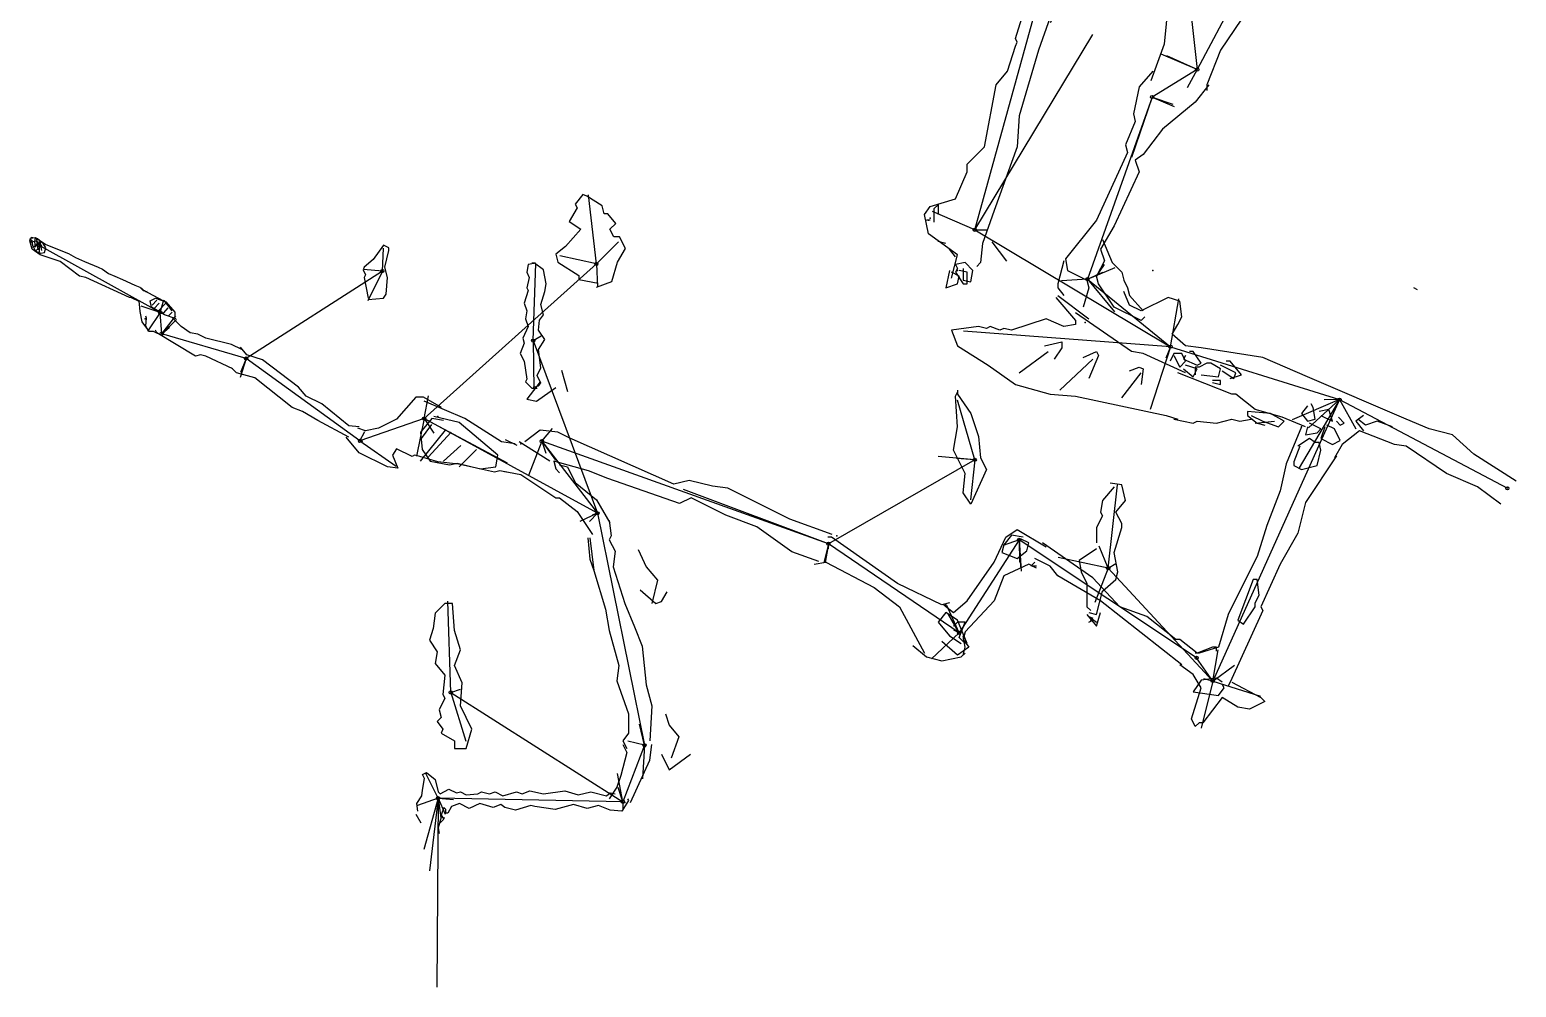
# Model space of a CAD drawing. Extents: x -5 to 137, y -138 to 9.
# Drawn here: x 44.5 to 136.7, y -138.3 to -78.9 of the extents above; entities that cross this region are included whole.
import ezdxf

# ---------------------------------------------------------------- set-up
doc = ezdxf.new("R2010")
doc.units = 0

msp = doc.modelspace()

# ---------------------------------------------------------------- linework, layer by layer
at = {"layer": 'Shots', "color": 1}
for p, q in [((116.23, -75.304), (116.902, -81.33)), ((116.902, -81.33), (114.104, -83.036)), ((114.104, -83.036), (110.092, -94.344)), ((52.556, -96.404), (44.98, -92.218)), ((110.092, -94.344), (115.248, -98.536)), ((52.65, -97.728), (52.556, -96.404)), ((57.886, -99.27), (52.65, -97.728)), ((115.248, -98.536), (125.738, -101.824)), ((64.95, -104.386), (57.886, -99.27)), ((125.738, -101.824), (117.862, -119.292)), ((125.738, -101.824), (136.148, -107.328)), ((68.934, -103.004), (64.95, -104.386)), ((79.684, -108.88), (68.934, -103.004)), ((76.23, -104.404), (79.684, -108.88)), ((94.014, -110.772), (76.23, -104.404)), ((79.684, -108.88), (82.608, -123.28)), ((105.858, -110.532), (102.136, -116.298)), ((116.866, -117.854), (105.858, -110.532)), ((102.136, -116.298), (94.014, -110.772)), ((117.862, -119.292), (116.866, -117.854)), ((82.608, -123.28), (81.266, -126.788)), ((81.266, -126.788), (69.8, -126.568))]:
    msp.add_line(p, q, dxfattribs=at)
for centre in [(116.902, -81.33), (114.104, -83.036), (103.1, -91.28), (44.98, -92.218), (66.34, -93.84), (79.62, -93.4), (110.092, -94.344), (52.556, -96.404), (52.65, -97.728), (75.7, -98.16), (115.248, -98.536), (57.886, -99.27), (125.738, -101.824), (68.934, -103.004), (64.95, -104.386), (76.23, -104.404), (103.1, -105.56), (136.148, -107.328), (79.684, -108.88), (94.014, -110.772), (105.858, -110.532), (111.38, -112.28), (102.136, -116.298), (116.866, -117.854), (70.58, -120), (117.862, -119.292), (82.608, -123.28), (69.8, -126.568), (81.266, -126.788)]:
    msp.add_circle(centre, 0.1, dxfattribs=at)
at = {"layer": 'Sketch', "color": 255}
for p, q in [((131.18, -54.44), (116.902, -81.33)), ((103.1, -91.28), (115.248, -98.536)), ((66.34, -93.84), (57.886, -99.27)), ((79.62, -93.4), (68.934, -103.004)), ((75.7, -98.16), (79.684, -108.88)), ((103.1, -105.56), (94.014, -110.772)), ((111.38, -112.28), (117.862, -119.292)), ((70.58, -120), (81.266, -126.788))]:
    msp.add_line(p, q, dxfattribs=at)
at = {"layer": 'Sketch', "color": 0}
for points in [[(101.66, -94.28), (102.02, -92.84), (100.22, -91.52), (99.98, -90.32), (100.34, -89.84), (101.9, -89.36), (102.62, -87.68), (102.62, -87.2), (103.7, -86.12), (104.42, -82.28), (105.14, -81.44), (105.62, -79.88), (105.74, -79.64), (105.62, -79.4), (106.22, -77.48), (106.94, -77.12), (107.9, -77), (108.26, -77.6), (107.78, -78.44)], [(115.1, -77.24), (114.86, -79.76), (114.02, -82.04)], [(108.26, -77.84), (107.78, -78.08), (107.06, -80.12), (105.86, -84.2), (105.74, -86.12), (104.3, -90.08), (103.58, -92.12), (103.46, -93.32), (103.22, -93.56)], [(119.9, -78.2), (119.66, -78.2), (118.34, -80.12), (117.5, -82.28), (117.5, -82.64)], [(114.14, -81.44), (113.3, -82.4), (112.94, -84.08), (113.06, -84.56), (112.46, -86), (112.58, -86.48), (110.66, -90.68), (108.74, -93.08), (108.86, -93.8), (110.06, -94.4), (110.18, -94.88), (109.82, -96.08)], [(117.62, -82.28), (116.78, -83.36), (114.74, -85.04), (113.54, -86.6), (113.06, -86.96), (113.3, -87.68), (111.74, -91.04), (110.9, -92.48), (111.14, -93.2), (110.66, -94.16)], [(79.62, -94.84), (80.58, -94.48), (80.94, -93.28), (81.42, -92.44), (81.06, -91.72), (80.7, -91.72), (80.46, -91.24), (80.82, -90.88), (80.34, -90.28), (80.1, -90.28), (79.98, -89.8), (79.02, -89.2), (78.78, -89.08), (78.3, -89.68), (78.42, -89.92), (77.94, -90.76), (78.66, -91.24), (77.7, -92.32), (77.1, -92.8), (77.22, -93.28), (78.54, -94.12), (78.54, -94.36), (79.74, -94.6)], [(100.58, -90.8), (100.58, -89.96), (100.82, -89.72), (100.82, -90.32)], [(100.34, -90.68), (100.1, -90.68)], [(51.3, -95.76), (50.74, -95.48), (50.66, -95.48), (47.94, -94.24), (47.54, -94.16), (46.34, -93.24), (45.1, -92.84), (44.62, -92.48), (44.46, -91.96), (44.5, -91.8), (44.82, -91.76), (45.46, -92.2), (46.86, -92.76), (47.3, -93), (47.86, -93.24), (48.7, -93.6), (48.98, -93.72), (49.34, -94), (49.74, -94.16), (50.22, -94.36), (50.98, -94.72), (51.3, -94.84), (51.5, -95.04), (51.58, -95.04), (51.66, -95.12), (51.74, -95.08)], [(101.3, -92.12), (100.82, -92)], [(105.08, -93.22), (104.18, -92.02)], [(111.02, -91.88), (111.62, -93.32), (112.22, -93.92), (112.34, -94.4), (112.58, -94.88), (112.7, -95.36), (113.54, -96.32)], [(65.46, -95.6), (66.42, -95.52), (66.58, -95.28), (66.66, -94.24), (66.5, -93.6), (66.74, -92.56), (66.74, -92.4), (66.42, -92.24), (65.78, -93.12), (65.22, -93.6), (65.14, -93.76), (65.3, -94.08), (65.22, -94.24), (65.46, -95.52)], [(101.9, -92.96), (101.54, -92.48)], [(75.86, -93.36), (75.38, -93.44), (75.3, -93.92), (75.46, -94.24), (75.3, -94.88), (75.38, -95.04), (75.14, -95.84), (75.3, -96.32), (75.22, -96.8), (75.38, -97.28), (75.06, -98), (75.14, -98.32), (74.9, -98.96), (75.14, -99.44), (75.3, -100.56), (75.22, -100.72), (75.62, -101.12), (75.94, -101.12)], [(75.7, -101.04), (76.02, -100.96), (76.18, -100.8), (75.94, -100.32), (76.18, -99.84), (76.02, -98.72), (76.42, -98.08), (76.02, -97.52), (76.1, -96.88), (76.34, -96.56), (76.18, -95.92), (76.42, -95.12), (76.5, -94.64), (76.34, -93.76), (75.78, -93.36), (75.62, -93.36)], [(108.62, -93.2), (108.26, -94.64), (108.26, -94.88), (108.62, -95.36)], [(113.66, -96.68), (113.42, -96.92), (111.74, -96.08), (110.78, -94.64), (110.66, -94.16), (111.14, -93.44)], [(53.3, -96.32), (52.82, -95.68), (52.74, -95.68), (51.54, -95.04), (51.38, -94.88)], [(51.22, -95.68), (51.3, -96.36), (51.42, -97), (51.82, -97.56)], [(108.14, -95.48), (109.34, -96.92), (109.34, -97.16), (108.62, -97.28), (107.54, -96.8), (105.38, -97.52), (104.9, -97.4), (104.66, -97.52), (104.06, -97.28), (103.82, -97.4), (103.34, -97.28), (101.66, -97.52), (102.02, -98.48), (103.94, -99.68), (105.62, -100.88), (107.78, -101.48), (109.34, -101.6), (114.98, -102.8), (115.7, -103.04)], [(108.26, -95.36), (110.18, -96.8)], [(136.7, -106.88), (134.06, -105.2), (132.74, -104), (131.3, -103.64), (129.86, -103.04), (123.74, -100.4), (120.98, -99.2), (117.14, -98.6), (116.18, -98.48), (115.34, -97.76), (115.7, -97.16), (115.94, -96.68), (115.82, -95.72), (115.1, -95.48), (113.42, -96.32), (112.7, -95.96), (112.34, -95.12)], [(52.38, -97.72), (52.14, -97.6), (51.82, -97.6), (51.66, -97.24), (51.7, -96.76), (51.66, -96.64)], [(57.62, -98.72), (56.98, -98.4), (55.38, -98), (54.9, -97.76), (54.42, -97.68), (53.86, -97.28), (53.3, -96.72)], [(116.18, -100.16), (113.54, -98.96), (112.82, -98.84), (109.34, -96.44)], [(57.06, -99.92), (55.38, -99.12), (55.06, -99.04), (54.74, -99.12), (52.34, -97.68), (52.26, -97.52)], [(64.9, -103.52), (64.26, -103.44), (62.58, -102.08), (61.62, -101.6), (61.14, -101.04), (58.9, -99.36), (57.94, -99.04), (57.54, -98.56)], [(107.42, -98.48), (108.5, -98.24), (108.5, -98.6), (108.02, -99.32)], [(105.86, -100.16), (107.66, -98.84)], [(108.38, -101.24), (110.42, -99.32)], [(109.82, -99.2), (110.66, -98.84), (110.78, -99.08), (110.18, -100.52)], [(64.26, -104.16), (62.34, -103.12), (61.38, -102.56), (60.74, -102.32), (58.42, -100.48), (57.3, -100.16), (56.98, -99.84)], [(77.46, -100), (77.82, -101.32)], [(112.22, -101.72), (113.42, -100.16)], [(112.7, -100.04), (113.3, -99.8), (113.54, -99.92), (113.42, -100.88)], [(123.62, -103.52), (122.18, -102.92), (120.5, -102.44), (119.3, -101.48), (119.06, -101.48), (115.7, -100.16)], [(76.14, -100.72), (75.3, -101.8), (75.9, -101.92), (77.1, -101.08)], [(102.02, -101.24), (102.02, -101.48), (102.86, -102.68), (103.34, -104.12), (103.46, -105.44), (103.82, -106.16), (102.86, -108.32), (102.38, -107.6), (102.5, -106.4), (101.78, -104.96), (102.02, -103.52), (101.9, -101.6), (102.02, -101.36)], [(70.02, -102.32), (68.9, -101.68), (68.42, -101.68), (67.22, -103.04), (66.1, -103.6), (65.3, -103.76), (64.82, -103.6)], [(74.58, -104.56), (73.74, -104.44), (71.46, -103), (68.94, -101.92)], [(115.46, -103.04), (116.66, -103.28), (116.9, -103.16), (118.1, -103.28), (119.06, -103.04), (119.54, -103.16), (120.26, -103.04)], [(120.5, -103.28), (121.7, -103.16)], [(74.02, -106.32), (73.62, -106.24), (73.3, -106.32), (71.06, -105.84), (69.78, -105.68), (68.66, -105.36), (68.34, -105.28), (68.18, -105.36), (67.22, -104.88), (66.98, -105.28), (67.3, -106.08), (66.66, -106), (64.9, -105.12), (64.1, -104.16)], [(94.26, -110.2), (91.62, -109.24), (87.78, -107.32), (86.82, -107.2), (85.38, -106.84), (84.42, -107.08), (77.94, -104.2), (77.22, -103.84), (76.14, -103.72), (75.18, -104.44)], [(123.38, -103.52), (122.42, -105.8), (122.06, -107.48), (121.22, -109.64), (120.62, -111.56), (119.66, -113.48), (118.82, -115.16), (118.22, -117.2), (117.02, -117.56), (116.78, -117.56)], [(135.74, -108.32), (134.3, -107.24), (132.38, -106.4), (129.86, -104.72), (129.14, -104.6), (126.98, -103.76), (125.9, -104.6), (125.42, -105.44)], [(74.7, -104.68), (73.98, -104.32)], [(76.74, -105.64), (74.82, -104.44)], [(93.42, -111.88), (91.74, -111.28), (89.58, -109.72), (87.66, -109), (85.5, -107.92), (84.78, -108.28), (80.34, -106.72), (79.14, -106.24), (76.98, -105.64), (77.1, -106.12), (77.34, -106.36)], [(77.34, -105.88), (77.82, -106), (78.3, -106.96), (79.62, -108.04), (80.46, -109.48)], [(125.54, -105.32), (123.62, -108.2), (123.14, -110.12), (122.06, -112.04), (120.86, -114.68), (120.98, -114.92), (118.94, -119.36), (118.82, -119.6)], [(73.74, -106.24), (74.94, -106.48), (77.1, -107.92), (77.34, -107.92), (78.42, -108.76), (79.38, -110.2)], [(110.66, -115.16), (111.02, -113.72), (111.86, -113), (111.98, -112.52), (111.74, -111.32), (112.22, -109.76), (112.22, -109.52), (111.86, -108.8), (112.46, -108.08), (112.22, -107.12), (111.5, -107)], [(111.74, -107.24), (111.02, -108.08), (110.9, -108.8), (111.02, -109.04), (110.66, -109.76), (110.66, -110.72)], [(80.42, -109.32), (80.54, -110.28), (80.42, -110.52), (80.78, -111.24), (80.66, -112.2), (81.38, -114.48), (81.98, -115.92), (82.46, -117.12), (82.7, -119.52), (83.06, -120.84), (82.94, -123)], [(79.1, -110.4), (79.22, -111.72), (79.46, -112.44)], [(79.22, -110.4), (79.46, -112.44), (80.18, -114.84), (80.42, -116.16), (81.02, -118.32), (80.9, -119.28), (81.62, -121.32), (81.62, -122.52), (81.26, -123), (81.5, -123.48)], [(101.54, -114.44), (101.06, -114.56), (98.3, -113.24), (94.22, -110.36), (93.98, -110.36)], [(101.18, -114.56), (101.78, -115.04), (102.62, -114.32), (104.3, -111.92), (105.02, -110.36), (105.74, -109.88), (107.54, -110.96)], [(118.1, -117.44), (118.1, -117.2), (117.86, -117.2), (116.9, -117.56), (115.82, -116.72), (115.58, -116.72), (113.78, -115.28), (112.1, -114.68), (110.42, -112.88), (107.3, -110.72)], [(110.66, -111.08), (109.58, -111.8), (109.7, -112.52), (110.06, -113.24), (110.06, -114.68), (110.3, -114.92)], [(93.14, -112.04), (93.86, -111.92), (96.86, -113.48), (98.42, -114.68), (99.98, -117.56)], [(106.94, -112.28), (106.46, -112.04), (104.9, -112.76), (104.3, -114.32), (102.5, -116.24), (102.38, -116.72), (102.74, -117.2), (102.02, -117.68), (101.06, -116.84)], [(106.82, -111.92), (106.58, -112.16)], [(106.94, -112.16), (106.94, -112.16), (106.7, -112.16)], [(115.94, -118.28), (110.9, -114.32), (108.26, -112.76), (107.78, -112.16), (106.82, -111.68)], [(70.22, -114.48), (69.62, -115.08), (69.5, -116.04), (69.26, -116.76), (69.74, -117.48), (69.62, -118.2), (70.22, -118.92), (70.1, -120.12), (70.22, -120.36), (69.86, -121.08), (69.98, -121.56), (69.74, -121.8), (70.1, -122.28), (69.98, -122.52), (70.82, -123), (70.82, -123.48), (71.54, -123.48), (71.9, -122.28), (71.18, -120.84), (71.3, -119.4), (70.82, -118.32), (71.18, -117.36), (70.82, -116.16), (70.7, -114.48), (70.22, -114.48)], [(99.26, -117.08), (100.1, -117.8), (101.06, -118.04), (102.26, -117.8), (102.5, -117.56)], [(102.38, -117.68), (102.5, -117.2), (102.38, -116.48)], [(119.06, -119.36), (120.86, -120.32), (121.1, -120.56), (120.14, -121.04), (119.42, -120.92), (118.46, -120.32), (117.26, -121.88), (117.02, -121.88), (116.78, -122.12), (116.54, -121.64), (117.14, -119.72), (116.66, -118.88), (115.82, -118.28)], [(81.26, -123.24), (81.5, -123.72), (81.14, -125.16), (80.9, -125.88), (80.42, -126.6)], [(81.74, -126.84), (82.94, -124.2), (83.06, -123.24)], [(68.54, -127.38), (68.48, -126.9), (68.78, -126.42), (68.84, -126.06), (68.96, -125.34), (68.84, -125.1), (69.08, -124.98), (69.62, -125.4), (69.8, -126.18), (69.92, -126.3), (70.46, -126), (70.94, -126.24), (71.18, -126.18), (71.54, -126.36), (72.26, -126.3), (72.5, -126.18), (72.98, -126.3), (73.34, -126.18), (73.82, -126.42), (74.66, -126.18), (75.02, -126.3), (75.5, -126.12), (76.34, -126.3), (77.66, -126.12), (78.5, -126.36), (79.28, -126.18), (80.24, -126.42), (80.48, -126.24), (80.78, -126.3)], [(81.56, -126.6), (81.62, -126.72), (81.2, -127.38), (80.48, -127.32), (79.76, -127.02), (79.04, -127.2), (78.2, -126.96), (77.06, -127.26), (75.8, -127.08), (75.56, -127.02), (74.6, -127.32), (73.94, -127.14), (73.7, -126.96), (73.22, -127.14), (72.38, -126.9), (71.72, -127.2), (71.12, -126.9), (70.64, -127.08), (70.4, -127.5), (70.28, -127.5), (70.28, -127.26), (70.16, -127.14), (69.98, -127.62), (70.16, -127.86), (69.92, -128.1)], [(68.42, -127.56), (68.72, -128.1)], [(70.22, -127.8), (69.98, -127.74), (69.8, -128.4), (69.86, -128.76)]]:
    msp.add_lwpolyline(points, dxfattribs=at)
at = {"layer": 'Sketch', "color": 5}
for points in [[(44.62, -92.2), (44.82, -92.6), (45.14, -92.72), (45.38, -92.68), (45.46, -92.4), (45.3, -92.12), (44.94, -91.84), (44.54, -91.76), (44.5, -91.84), (44.54, -91.96), (44.5, -92.04)], [(44.54, -92.04), (44.82, -91.96), (44.98, -92.04)], [(44.66, -92.28), (44.62, -91.92)], [(44.82, -92.36), (44.78, -92), (44.82, -91.8)], [(44.98, -92.52), (44.9, -91.84)], [(45.06, -92.64), (45.06, -92)], [(45.22, -92.56), (45.1, -91.96)], [(44.62, -92.36), (44.94, -92.24)], [(44.82, -92.6), (45.22, -92.24)], [(130.58, -95), (130.34, -94.88)], [(53.54, -96.8), (52.82, -96.56), (52.02, -96.08), (51.94, -95.68), (52.26, -95.52), (52.9, -95.76), (53.46, -96.4), (53.46, -96.72)], [(52.06, -95.96), (52.34, -95.64)], [(52.18, -96.16), (52.5, -95.84)], [(52.46, -96.32), (52.9, -95.84)], [(52.7, -96.44), (52.78, -96.44), (53.06, -96.12)], [(53.1, -96.6), (53.3, -96.4)], [(70.14, -103.12), (69.42, -103), (68.7, -103.84), (68.82, -104.92), (69.3, -105.64), (70.5, -105.88), (70.98, -105.76), (72.42, -106.12), (73.38, -106), (73.5, -105.28), (71.1, -103.24), (69.54, -102.88)], [(127.22, -102.8), (126.74, -103.16), (127.22, -103.76)], [(129.02, -103.52), (128.06, -103.16), (127.34, -103.4), (126.86, -103.04)], [(68.7, -104.32), (69.42, -103.36)], [(68.7, -105.64), (70.26, -103.72)], [(69.18, -105.4), (70.62, -103.84)], [(70.14, -105.64), (71.22, -104.68)], [(71.1, -106), (72.18, -104.92)], [(106.1, -110.36), (105.38, -110.24), (104.9, -110.84), (104.78, -111.32), (105.74, -111.68), (106.34, -111.2), (106.46, -110.72), (105.98, -110.48)], [(82.22, -111.12), (82.7, -112.2), (83.42, -113.04), (83.06, -114.48)], [(120.38, -113), (119.42, -115.52), (119.78, -115.76), (120.5, -114.68), (120.5, -114.44), (120.74, -113.96), (120.62, -113), (120.38, -113)], [(82.34, -113.64), (83.3, -114.48), (83.66, -114.36), (84.02, -113.76)], [(102.62, -116.96), (102.02, -115.52), (101.3, -115.04), (100.82, -115.64), (101.54, -116.48), (102.26, -116.96)], [(110.06, -115.16), (110.66, -115.88), (110.9, -115.04)], [(110.18, -115.04), (110.66, -115.16)], [(110.18, -115.28), (110.42, -115.4)], [(110.18, -115.28), (110.66, -115.64)], [(102.5, -116.96), (102.14, -116.6), (102.5, -115.64), (102.02, -115.64), (101.78, -115.88)], [(110.18, -115.64), (110.42, -115.52)], [(118.46, -119.36), (118.1, -119.12), (117.14, -119.24), (116.66, -119.96), (118.22, -120.2), (118.58, -119.72), (118.46, -119.48)], [(83.9, -121.32), (84.14, -122.04), (84.74, -122.76), (84.26, -124.08)], [(83.66, -123.84), (84.14, -124.8), (85.46, -123.84)]]:
    msp.add_lwpolyline(points, dxfattribs=at)
at = {"layer": 'Sketch', "color": 32}
for points in [[(101.54, -93.8), (101.3, -94.88), (102.02, -94.64), (102.14, -94.16), (101.66, -93.92)], [(102.38, -93.68), (102.38, -94.4), (102.86, -94.52), (102.98, -93.8), (102.5, -93.32), (101.9, -93.44), (102.02, -93.68)], [(102.02, -93.68), (101.9, -93.92), (102.38, -94.64), (102.62, -94.64), (102.62, -93.92), (102.14, -93.8)], [(115.46, -99.08), (115.82, -99.8), (116.18, -99.44), (115.94, -98.96), (115.46, -98.96), (115.22, -99.44)], [(116.18, -99.08), (116.06, -99.32), (116.9, -99.68), (117.14, -99.56), (116.66, -98.84), (116.42, -98.84)], [(117.14, -100.28), (118.22, -100.4), (118.34, -99.92), (117.74, -99.56), (117.5, -99.56), (117.02, -99.8), (116.78, -99.8), (116.78, -100.28)], [(118.94, -100.52), (119.66, -100.28), (118.94, -99.44), (118.7, -99.44)], [(116.06, -99.92), (116.66, -100.4), (116.9, -99.92), (116.18, -99.68)], [(118.46, -100.04), (119.18, -100.52), (119.3, -100.16), (118.34, -99.68)], [(117.86, -100.76), (118.34, -100.88), (118.34, -100.64), (117.86, -100.64)], [(123.74, -102.2), (123.38, -102.68), (123.74, -103.16), (124.22, -103.04), (124.1, -102.32), (123.98, -102.08)], [(120.26, -102.8), (120.98, -103.16), (121.94, -103.52), (122.3, -103.16), (121.46, -102.68), (120.02, -102.56), (120.02, -102.8), (120.62, -103.28), (121.1, -103.4)], [(123.74, -103.52), (123.62, -104), (124.34, -103.88), (124.58, -103.64), (123.86, -103.28)], [(124.58, -102.8), (125.3, -103.16), (125.06, -102.44), (124.46, -102.56)], [(125.54, -103.16), (125.78, -103.4), (126.02, -103.28), (125.66, -102.92)], [(124.82, -103.52), (124.58, -104.24), (125.3, -104.6), (125.78, -104.36), (125.42, -103.64), (124.94, -103.4)], [(123.26, -104.72), (122.9, -105.68), (122.9, -105.92), (123.38, -106.16), (124.34, -105.92), (124.58, -104.96), (124.46, -104.48), (124.22, -104.48), (123.86, -104.24), (123.14, -104.72)]]:
    msp.add_lwpolyline(points, dxfattribs=at)
at = {"layer": 'Sketch', "color": 0}
for p in [(100.22, -90.68), (100.22, -90.68), (100.22, -90.68), (100.22, -90.68), (100.22, -90.68), (100.34, -90.56), (102.02, -93.8), (114.14, -93.8), (51.62, -96.8), (109.94, -97.04), (123.38, -103.52), (74.94, -104.56), (94.54, -110.28), (106.7, -112.16), (101.3, -114.56), (81.38, -126.84)]:
    msp.add_point(p, dxfattribs=at)
at = {"layer": 'Sketch', "color": 5}
for p in [(69.78, -102.88), (79.54, -108.72), (110.3, -115.52), (110.42, -115.52)]:
    msp.add_point(p, dxfattribs=at)
at = {"layer": 'XSect', "color": 1}
for p, q in [((103.1, -91.28), (106.926, -77.432)), ((103.1, -91.28), (110.436, -79.156)), ((116.902, -81.33), (114.676, -80.382)), ((116.902, -81.33), (115.012, -80.484)), ((116.902, -81.33), (116.274, -82.462)), ((114.104, -83.036), (112.832, -86.798)), ((114.104, -83.036), (115.39, -83.484)), ((114.104, -83.036), (115.474, -83.62)), ((79.62, -93.4), (79.126, -89.118)), ((103.1, -91.28), (100.474, -90.148)), ((103.1, -91.28), (103.83, -91.288)), ((79.62, -93.4), (81.002, -92.022)), ((66.34, -93.84), (66.41, -92.412)), ((79.62, -93.4), (77.346, -92.894)), ((66.34, -93.84), (65.164, -93.752)), ((66.34, -93.84), (65.43, -95.692)), ((75.7, -98.16), (75.874, -93.376)), ((79.62, -93.4), (79.69, -94.842)), ((110.092, -94.344), (111.806, -93.612)), ((110.092, -94.344), (111.05, -93.91)), ((110.092, -94.344), (108.488, -94.444)), ((110.092, -94.344), (111.766, -96.38)), ((52.556, -96.404), (52.774, -95.636)), ((115.248, -98.536), (115.764, -95.574)), ((52.556, -96.404), (51.378, -96.018)), ((52.556, -96.404), (51.822, -97.486)), ((52.556, -96.404), (52.46, -96.41)), ((52.556, -96.404), (52.508, -96.414)), ((52.65, -97.728), (53.518, -96.618)), ((52.65, -97.728), (53.558, -96.844)), ((52.65, -97.728), (53.134, -97.318)), ((115.248, -98.536), (102.396, -97.572)), ((75.7, -98.16), (76.196, -97.872)), ((75.7, -98.16), (75.748, -101.18)), ((115.248, -98.536), (113.984, -102.434)), ((115.248, -98.536), (114.96, -99.244)), ((57.886, -99.27), (57.524, -100.458)), ((57.886, -99.27), (57.534, -100.14)), ((57.886, -99.27), (57.992, -99.26)), ((68.934, -103.004), (69.214, -101.582)), ((103.1, -105.56), (102.038, -101.856)), ((125.738, -101.824), (122.788, -103.076)), ((125.738, -101.824), (123.222, -106.06)), ((125.738, -101.824), (123.818, -103.572)), ((125.738, -101.824), (124.79, -101.836)), ((125.738, -101.824), (126.746, -103.646)), ((68.934, -103.004), (68.452, -105.332)), ((68.934, -103.004), (74.086, -105.754)), ((68.934, -103.004), (69.532, -103.896)), ((64.95, -104.386), (65.246, -103.806)), ((76.23, -104.404), (76.896, -103.608)), ((64.95, -104.386), (65.04, -104.336)), ((64.95, -104.386), (65.126, -104.404)), ((64.95, -104.386), (67.204, -105.962)), ((76.23, -104.404), (75.4, -106.542)), ((76.23, -104.404), (77.078, -105.578)), ((76.23, -104.404), (76.474, -105.14)), ((103.1, -105.56), (100.82, -105.362)), ((103.1, -105.56), (101.96, -105.488)), ((103.1, -105.56), (102.84, -108.048)), ((94.014, -110.772), (85.018, -107.398)), ((111.38, -112.28), (111.946, -107.108)), ((79.684, -108.88), (78.59, -109.394)), ((79.684, -108.88), (79.184, -109.39)), ((79.684, -108.88), (79.36, -108.99)), ((105.858, -110.532), (104.856, -110.874)), ((105.858, -110.532), (105.976, -112.468)), ((105.858, -110.532), (105.94, -112.2)), ((105.858, -110.532), (105.882, -111.924)), ((94.014, -110.772), (93.736, -111.962)), ((94.014, -110.772), (93.826, -111.932)), ((94.014, -110.772), (93.996, -111.076)), ((111.38, -112.28), (110.818, -110.918)), ((111.38, -112.28), (108.282, -111.616)), ((111.38, -112.28), (110.56, -114.418)), ((111.38, -112.28), (111.862, -111.998)), ((70.58, -120), (70.396, -114.338)), ((102.136, -116.298), (101.362, -114.606)), ((102.136, -116.298), (101.446, -115.128)), ((102.136, -116.298), (101.8, -116.138)), ((102.136, -116.298), (100.416, -117.914)), ((117.862, -119.292), (118.212, -117.352)), ((117.862, -119.292), (119.206, -118.314)), ((70.58, -120), (71.182, -119.792)), ((117.862, -119.292), (117.156, -122.214)), ((117.862, -119.292), (117.304, -119.152)), ((117.862, -119.292), (120.836, -120.232)), ((70.58, -120), (71.514, -123.036)), ((82.608, -123.28), (82.294, -121.98)), ((82.608, -123.28), (81.566, -123.032)), ((82.608, -123.28), (82.48, -125.36)), ((69.8, -126.568), (69.024, -124.994)), ((81.266, -126.788), (80.938, -125.04)), ((81.266, -126.788), (80.964, -125.9)), ((69.8, -126.568), (68.526, -127.022)), ((69.8, -126.568), (68.908, -129.754)), ((69.8, -126.568), (69.276, -131.074)), ((69.8, -126.568), (69.72, -138.306)), ((69.8, -126.568), (70.764, -126.646)), ((69.8, -126.568), (70.24, -127.568)), ((69.8, -126.568), (69.972, -127.784)), ((81.266, -126.788), (81.262, -127.312))]:
    msp.add_line(p, q, dxfattribs=at)

doc.saveas('drawing.dxf')
